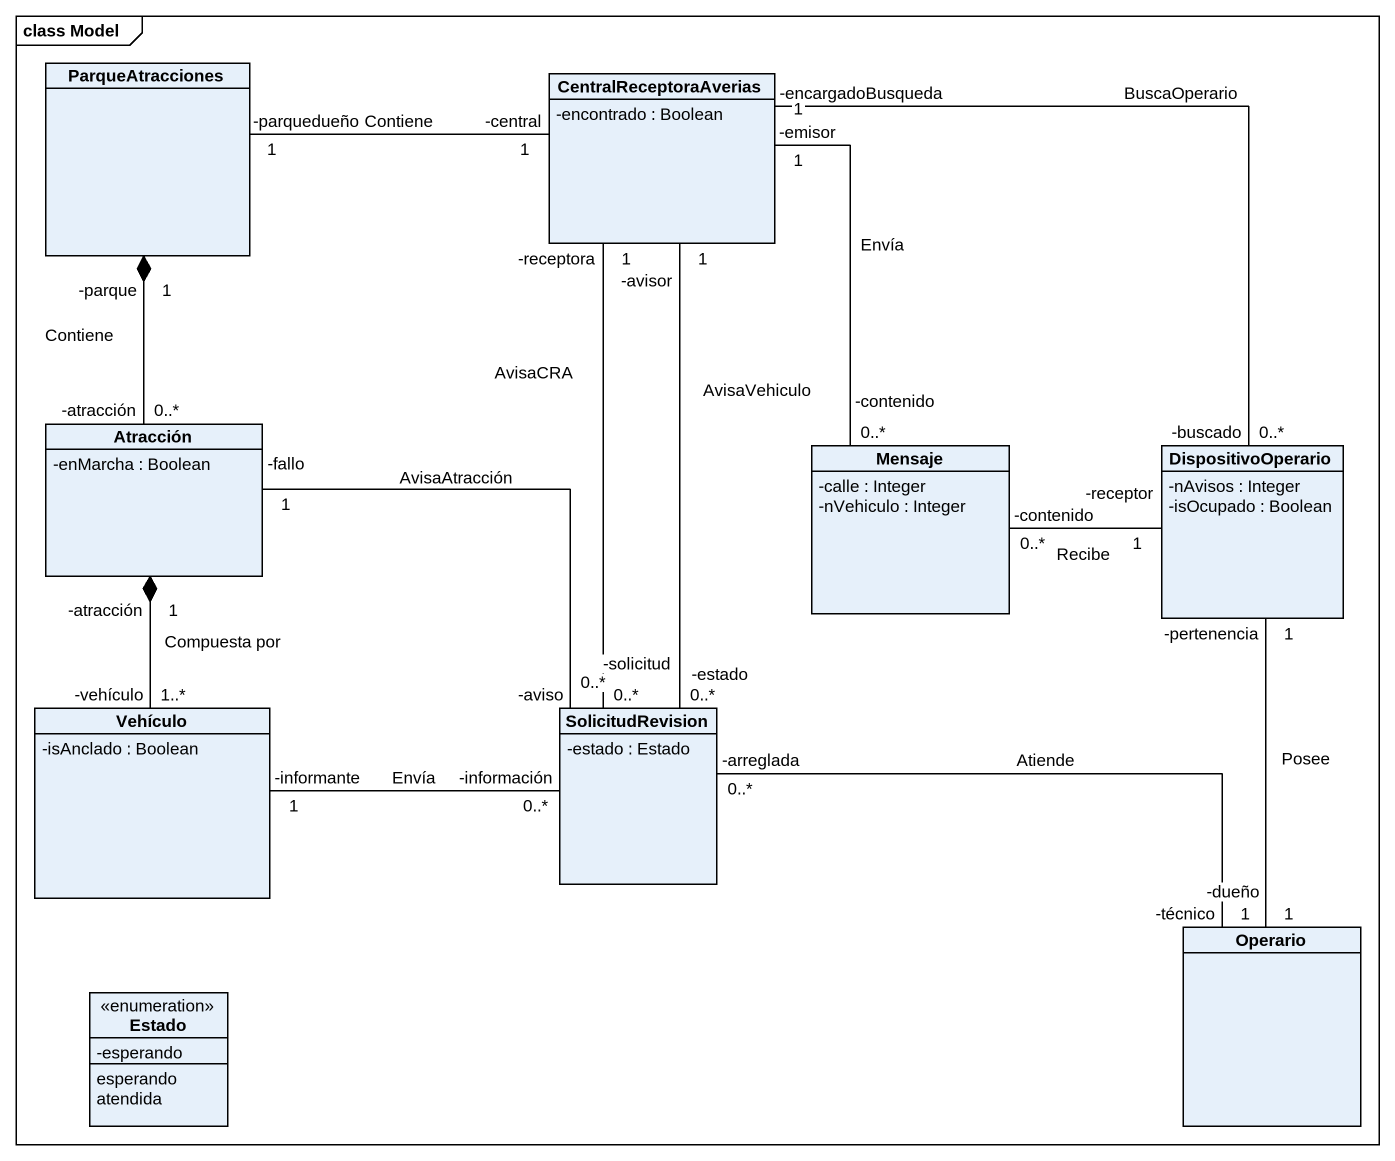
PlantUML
@startuml
mainframe class Model
hide circle
hide empty members
skinparam classAttributeIconSize 0
class ParqueAtracciones
class CentralReceptoraAverias {
  -encontrado : Boolean
}
class Atracción {
  -enMarcha : Boolean
}
class Mensaje {
  -calle : Integer
  -nVehiculo : Integer
}
class DispositivoOperario {
  -nAvisos : Integer
  -isOcupado : Boolean
}
class Vehículo {
  -isAnclado : Boolean
}
class SolicitudRevision {
  -estado : Estado
}
class Operario
enum Estado {
  -esperando
  esperando
  atendida
}
ParqueAtracciones "-parquedueño\n1" -right- "-central\n1" CentralReceptoraAverias : Contiene
ParqueAtracciones "-parque\n1" *-- "-atracción\n0..*" Atracción : Contiene
CentralReceptoraAverias "-emisor\n1" -- "-contenido\n0..*" Mensaje : Envía
CentralReceptoraAverias "-encargadoBusqueda\n1" -- "-buscado\n0..*" DispositivoOperario : BuscaOperario
CentralReceptoraAverias "1\n-avisor" -- "0..*\n-estado" SolicitudRevision : AvisaVehiculo
Atracción "-atracción\n1" *-- "-vehículo\n1..*" Vehículo : Compuesta por
Mensaje "-contenido\n0..*" -right- "-receptor\n1" DispositivoOperario : Recibe
Vehículo "-informante\n1" -right- "-información\n0..*" SolicitudRevision : Envía
SolicitudRevision "-solicitud\n0..*" -up- "-receptora\n1" CentralReceptoraAverias : AvisaCRA
SolicitudRevision "-aviso\n0..*" -up- "-fallo\n1" Atracción : AvisaAtracción
Operario "-dueño\n1" -up- "-pertenencia\n1" DispositivoOperario : Posee
Operario "-técnico\n1" -left- "0..*\n-arreglada" SolicitudRevision : Atiende
@enduml
